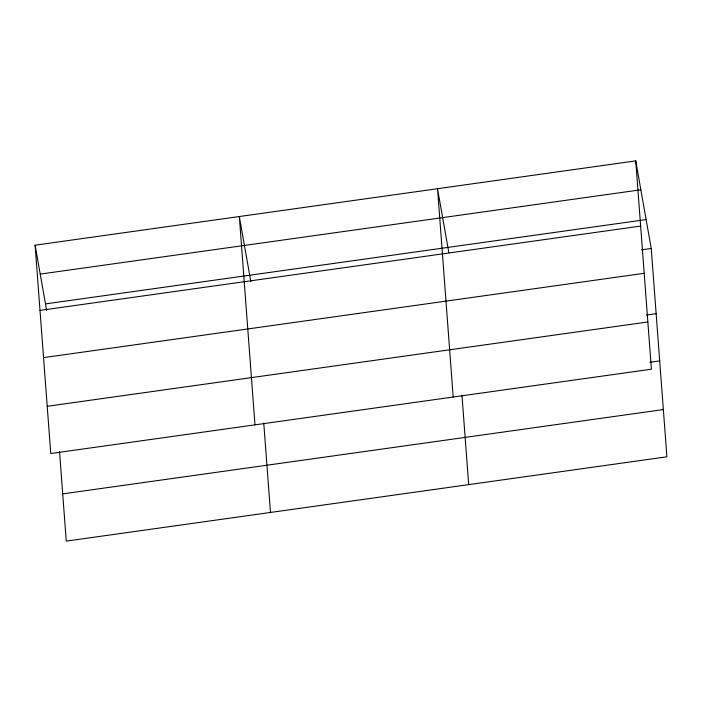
<?xml version="1.0" encoding="UTF-8"?>
<svg xmlns="http://www.w3.org/2000/svg" width="702" height="702" viewBox="0 0 702 702"><rect width="100%" height="100%" fill="white"/><g stroke="black" fill="none" stroke-linecap="round" stroke-linejoin="round"><path stroke-width="1.05" d="M635.74 160.881L651.403 369.199L50.763 453.518L35.1 245.2L635.74 160.881L651.237 248.482L666.9 456.8L66.26 541.119L59.538 451.719M40.216 274.105L640.856 189.786M45.481 303.896L646.121 219.577M40.005 310.398L640.645 226.079M641.488 249.851L651.237 248.482M43.55 357.625L644.199 273.306M646.393 315.049L656.142 313.68M47.209 406.291L647.849 321.972M649.938 362.285L659.687 360.916M62.706 493.892L663.346 409.573M448.859 252.755L437.53 188.706L453.194 397.025M250.833 281.651L239.321 216.532L254.984 424.85M35.1 245.2L46.622 310.319M461.969 395.226L468.69 484.626M263.75 423.052L270.481 512.451"/></g></svg>
